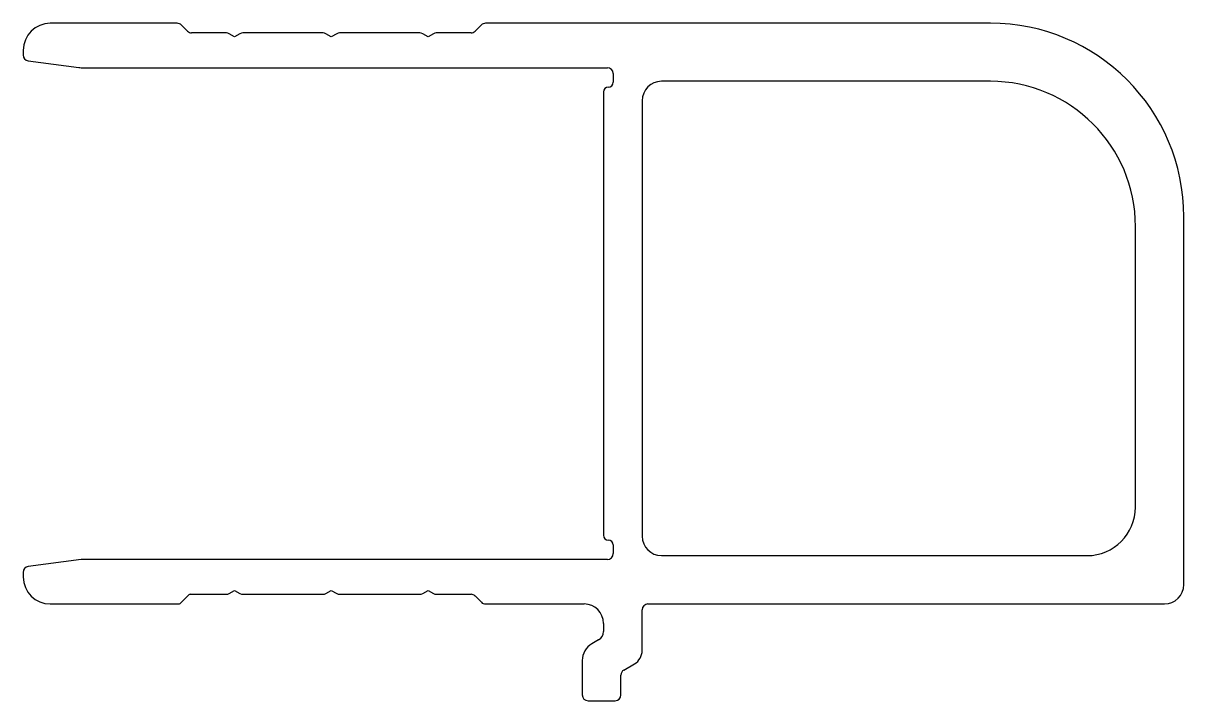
# Model space of a CAD drawing. Extents: x 1421.7 to 1481.7, y 1225.3 to 1260.3.
import ezdxf

# ---------------------------------------------------------------- set-up
doc = ezdxf.new("R2010")
doc.units = 0
doc.layers.get('0').update_dxf_attribs({"linetype": 'CONTINUOUS'})

msp = doc.modelspace()

# ---------------------------------------------------------------- linework, layer by layer
for p, q in [((1429.69, 1260.34), (1423.131, 1260.34)), ((1430.226, 1259.928), (1429.902, 1260.253)), ((1445.419, 1260.253), (1445.095, 1259.928)), ((1471.731, 1260.34), (1445.631, 1260.34)), ((1432.234, 1259.84), (1430.438, 1259.84)), ((1432.66, 1259.64), (1432.384, 1259.8)), ((1432.937, 1259.8), (1432.66, 1259.64)), ((1437.234, 1259.84), (1433.087, 1259.84)), ((1437.66, 1259.64), (1437.384, 1259.8)), ((1437.937, 1259.8), (1437.66, 1259.64)), ((1442.234, 1259.84), (1438.087, 1259.84)), ((1442.66, 1259.64), (1442.384, 1259.8)), ((1442.937, 1259.8), (1442.66, 1259.64)), ((1444.883, 1259.84), (1443.087, 1259.84)), ((1421.731, 1258.94), (1421.731, 1258.703)), ((1421.991, 1258.406), (1424.6, 1258.058)), ((1424.864, 1258.04), (1451.931, 1258.04)), ((1452.231, 1257.74), (1452.231, 1257.29)), ((1471.731, 1257.34), (1454.731, 1257.34)), ((1451.731, 1256.79), (1451.731, 1233.89)), ((1453.731, 1256.34), (1453.731, 1233.84)), ((1479.231, 1235.34), (1479.231, 1249.84)), ((1481.731, 1231.34), (1481.731, 1250.34)), ((1452.231, 1233.39), (1452.231, 1232.94)), ((1424.731, 1232.64), (1421.991, 1232.273)), ((1451.931, 1232.64), (1424.731, 1232.64)), ((1454.731, 1232.84), (1476.731, 1232.84)), ((1421.731, 1231.975), (1421.731, 1231.74)), ((1429.873, 1230.399), (1430.255, 1230.782)), ((1430.397, 1230.84), (1432.234, 1230.84)), ((1432.384, 1230.881), (1432.66, 1231.04)), ((1432.66, 1231.04), (1432.937, 1230.881)), ((1433.087, 1230.84), (1437.234, 1230.84)), ((1437.384, 1230.881), (1437.66, 1231.04)), ((1437.66, 1231.04), (1437.937, 1230.881)), ((1438.087, 1230.84), (1442.234, 1230.84)), ((1442.384, 1230.881), (1442.66, 1231.04)), ((1442.66, 1231.04), (1442.937, 1230.881)), ((1443.087, 1230.84), (1444.883, 1230.84)), ((1445.095, 1230.753), (1445.419, 1230.428)), ((1423.131, 1230.34), (1429.731, 1230.34)), ((1445.631, 1230.34), (1450.731, 1230.34)), ((1453.731, 1227.937), (1453.731, 1230.04)), ((1454.031, 1230.34), (1480.731, 1230.34)), ((1451.731, 1229.34), (1451.731, 1228.919)), ((1451.481, 1228.486), (1451.131, 1228.284)), ((1450.631, 1227.418), (1450.631, 1225.64)), ((1452.781, 1226.927), (1453.331, 1227.245)), ((1452.631, 1225.64), (1452.631, 1226.667)), ((1450.931, 1225.34), (1452.331, 1225.34))]:
    msp.add_line(p, q)
for centre, radius, start, end in [((1423.131, 1258.94), 1.4, 90, 180), ((1429.69, 1260.04), 0.3, 45, 90), ((1445.631, 1260.04), 0.3, 90, 135), ((1471.731, 1250.34), 10, 0, 90), ((1430.438, 1260.14), 0.3, 225, 270), ((1432.234, 1259.54), 0.3, 60, 90), ((1433.087, 1259.54), 0.3, 90, 120), ((1437.234, 1259.54), 0.3, 60, 90), ((1438.087, 1259.54), 0.3, 90, 120), ((1442.234, 1259.54), 0.3, 60, 90), ((1443.087, 1259.54), 0.3, 90, 120), ((1444.883, 1260.14), 0.3, 270, 315), ((1422.031, 1258.703), 0.3, 180, 262.40536), ((1424.864, 1260.04), 2, 262.40536, 270), ((1451.931, 1257.74), 0.3, 0, 90), ((1451.981, 1256.79), 0.25, 90, 180), ((1451.981, 1257.29), 0.25, 270, 0), ((1454.731, 1256.34), 1, 90, 180), ((1471.731, 1249.84), 7.5, 0, 90), ((1476.731, 1235.34), 2.5, 270, 0), ((1451.981, 1233.89), 0.25, 180, 270), ((1451.981, 1233.39), 0.25, 0, 90), ((1454.731, 1233.84), 1, 180, 270), ((1451.931, 1232.94), 0.3, 270, 0), ((1422.031, 1231.975), 0.3, 97.64154, 180), ((1423.131, 1231.74), 1.4, 180, 270), ((1480.731, 1231.34), 1, 270, 0), ((1430.397, 1230.64), 0.2, 90, 135), ((1432.234, 1231.14), 0.3, 270, 300), ((1433.087, 1231.14), 0.3, 240, 270), ((1437.234, 1231.14), 0.3, 270, 300), ((1438.087, 1231.14), 0.3, 240, 270), ((1442.234, 1231.14), 0.3, 270, 300), ((1443.087, 1231.14), 0.3, 240, 270), ((1444.883, 1230.54), 0.3, 45, 90), ((1429.731, 1230.54), 0.2, 270, 315), ((1445.631, 1230.64), 0.3, 225, 270), ((1450.731, 1229.34), 1, 0, 90), ((1454.031, 1230.04), 0.3, 90, 180), ((1451.231, 1228.919), 0.5, 300, 0), ((1451.631, 1227.418), 1, 120, 180), ((1452.931, 1227.937), 0.8, 300, 0), ((1452.931, 1226.667), 0.3, 120, 180), ((1450.931, 1225.64), 0.3, 180, 270), ((1452.331, 1225.64), 0.3, 270, 0)]:
    msp.add_arc(centre, radius, start, end)

doc.saveas('drawing.dxf')
